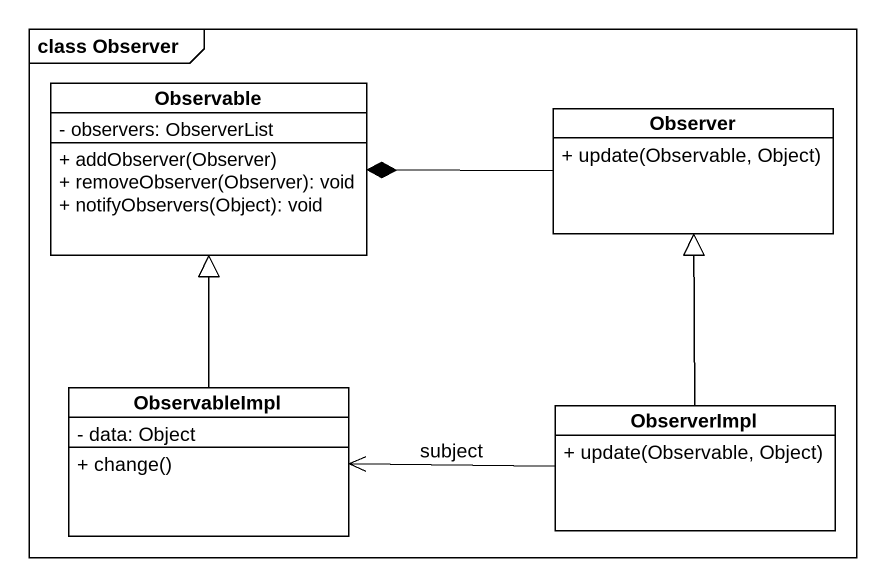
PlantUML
@startuml
mainframe class Observer
hide circle
hide empty members
skinparam classAttributeIconSize 0
class Observable {
  - observers: ObserverList
  + addObserver(Observer)
  + removeObserver(Observer): void
  + notifyObservers(Object): void
}
class Observer {
  + update(Observable, Object)
}
class ObservableImpl {
  - data: Object
  + change()
}
class ObserverImpl {
  + update(Observable, Object)
}
Observer -left-* Observable
ObservableImpl -up-|> Observable
ObserverImpl -up-|> Observer
ObserverImpl -left-> ObservableImpl : subject
@enduml
